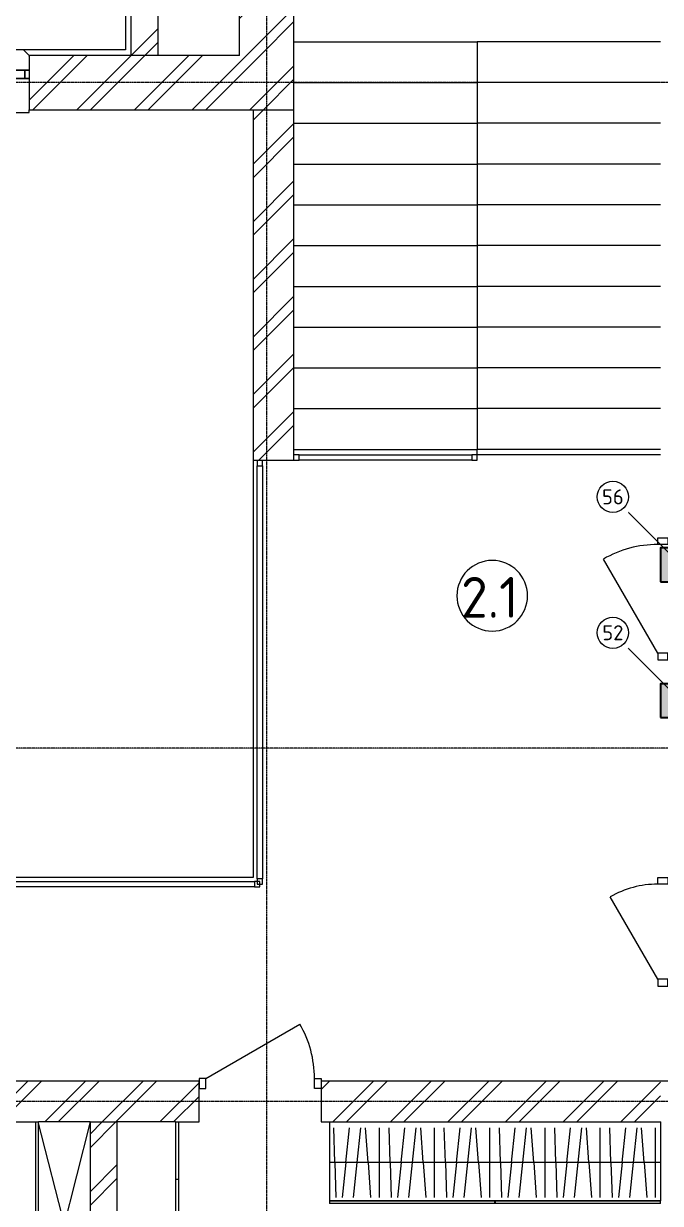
# Model space of a CAD drawing. Header units: millimetres. Extents: x -5016 to 63303, y -6019 to 98943.
# Drawn here: x 47710 to 52400, y 85550 to 94234 of the extents above; entities that cross this region are included whole.
import ezdxf
from ezdxf.enums import TextEntityAlignment as Align

# ---------------------------------------------------------------- set-up
doc = ezdxf.new("R2010")
doc.units = ezdxf.units.MM
doc.linetypes.add('Осевая 12-2-2', pattern=[16, 12, -2, 0, -2])
for name, color, linetype, lineweight in [('A-AREA-IDEN', 8, 'Continuous', 13), ('A-DETL-GENF', 9, 'Continuous', 13), ('A-DOOR', 8, 'Continuous', 13), ('A-FLOR', 9, 'Continuous', 13), ('A-GLAZ', 8, 'Continuous', 13), ('A-GLAZ-CWMG', 8, 'Continuous', 13), ('A-WALL', 8, 'Continuous', 13), ('A-WALL-PATT', 8, 'Continuous', 13), ('I-FURN', 9, 'Continuous', 13), ('S-GRID', 8, 'Continuous', 13), ('S-STRS', 9, 'Continuous', 13), ('АР_подложка', 8, 'Continuous', 13), ('ТЗ_АР', 5, 'Continuous', 35), ('ТЗ_АР_марки', 7, 'Continuous', 18)]:
    doc.layers.add(name, color=color, linetype=linetype, lineweight=lineweight)
doc.styles.add('GOST', font='isocpeur.ttf', dxfattribs={"width": 0.9})
doc.styles.add('GOST Common', font='GOST_Common.ttf', dxfattribs={"height": 300})
pattern_1 = [(45, (0, 0), (-212.132, 212.132), []), (45, (0, 100), (-212.132, 212.132), [])]

# ---------------------------------------------------------------- blocks, each defined once
blk = doc.blocks.new('INT 18 Шкаф - INT 18 Шкаф-1564839-Этаж 2 - Планировка')
at = {"layer": 'A-DETL-GENF'}
for p, q in [((-1179.3, -307), (-1179.3, 207)), ((-1098, -50), (-1116.8, 207)), ((-1016.7, -50), (-989.7, 207)), ((-935.3, -50), (-908.3, 207)), ((-854, -50), (-861.9, 207)), ((-772.7, -307), (-772.7, 207)), ((-691.3, -50), (-710.2, 207)), ((-610, -50), (-583, 207)), ((-528.7, -50), (-501.7, 207)), ((-447.3, -50), (-455.2, 207)), ((-366, -307), (-366, 207)), ((-284.7, -50), (-303.5, 207)), ((-203.3, -50), (-176.3, 207)), ((-122, -50), (-95, 207)), ((-40.7, -50), (-48.5, 207)), ((40.7, -307), (40.7, 207)), ((122, -50), (103.2, 207)), ((203.3, -50), (230.3, 207)), ((284.7, -50), (311.7, 207)), ((366, -50), (358.1, 207)), ((447.3, -307), (447.3, 207)), ((528.7, -50), (509.8, 207)), ((610, -50), (637, 207)), ((691.3, -50), (718.3, 207)), ((772.7, -50), (764.8, 207)), ((854, -307), (854, 207)), ((935.3, -50), (916.5, 207)), ((1016.7, -50), (1043.7, 207)), ((1098, -50), (1125, 207)), ((1179.3, -50), (1171.5, 207)), ((-1220, -50), (-813.3, -50)), ((-1098, -50), (-1079.2, -307)), ((-1043.7, -307), (-1016.7, -50)), ((-935.3, -50), (-962.3, -307)), ((-854, -50), (-846.1, -307)), ((-813.3, -50), (-406.7, -50)), ((-691.3, -50), (-672.5, -307)), ((-637, -307), (-610, -50)), ((-528.7, -50), (-555.7, -307)), ((-447.3, -50), (-439.5, -307)), ((-406.7, -50), (0, -50)), ((-284.7, -50), (-265.8, -307)), ((-230.3, -307), (-203.3, -50)), ((-122, -50), (-149, -307)), ((-40.7, -50), (-32.8, -307)), ((0, -50), (406.7, -50)), ((122, -50), (140.8, -307)), ((176.3, -307), (203.3, -50)), ((284.7, -50), (257.7, -307)), ((366, -50), (373.9, -307)), ((406.7, -50), (813.3, -50)), ((528.7, -50), (547.5, -307)), ((583, -307), (610, -50)), ((691.3, -50), (664.3, -307)), ((772.7, -50), (780.5, -307)), ((813.3, -50), (1220, -50)), ((935.3, -50), (954.2, -307)), ((989.7, -307), (1016.7, -50)), ((1098, -50), (1071, -307)), ((1179.3, -50), (1187.2, -307))]:
    blk.add_line(p, q, dxfattribs=at)
at = {"layer": 'I-FURN'}
for p, q in [((-1220, 230), (-1220, -350)), ((-1220, 230), (1220, 230)), ((-1218.5, 250), (-0.8, 250)), ((-1218.5, 250), (-1218.5, 232)), ((-0.8, 232), (-1218.5, 232)), ((-0.8, 232), (-0.8, 250)), ((0.8, 250), (1218.5, 250)), ((0.8, 250), (0.8, 232)), ((1218.5, 232), (0.8, 232)), ((1218.5, 232), (1218.5, 250)), ((1220, -350), (1220, 230)), ((1220, -350), (-1220, -350))]:
    blk.add_line(p, q, dxfattribs=at)
blk = doc.blocks.new('INT 18 Шкаф - INT 18 Шкаф-1564877-Этаж 2 - Планировка')
at = {"layer": 'I-FURN'}
for p, q in [((-421, 100), (-0.8, 100)), ((-421, 100), (-421, 82)), ((-0.8, 82), (-0.8, 100)), ((0.8, 100), (421, 100)), ((0.8, 100), (0.8, 82)), ((421, 82), (421, 100)), ((-422.5, 80), (-422.5, -350)), ((-422.5, 80), (422.5, 80)), ((-0.8, 82), (-421, 82)), ((421, 82), (0.8, 82)), ((422.5, -350), (422.5, 80)), ((422.5, -350), (-422.5, -350))]:
    blk.add_line(p, q, dxfattribs=at)
blk = doc.blocks.new('Прямоугольный импост - Прямоугольный импост чёрный-1565332-Этаж 2 - Планировка')
at = {"layer": 'A-GLAZ-CWMG'}
for p, q in [((2408.2, 12552.6), (2408.2, 12592.6)), ((2408.2, 12592.6), (11578.2, 12592.6)), ((11578.2, 12592.6), (11578.2, 12552.6)), ((11578.2, 12552.6), (2408.2, 12552.6))]:
    blk.add_line(p, q, dxfattribs=at)
blk = doc.blocks.new('Прямоугольный импост - Прямоугольный импост чёрный-1565335-Этаж 2 - Планировка')
at = {"layer": 'A-GLAZ-CWMG'}
for p, q in [((0, 20), (-40, 20)), ((-40, 20), (-40, -20)), ((0, -20), (0, 20)), ((-40, -20), (0, -20))]:
    blk.add_line(p, q, dxfattribs=at)
blk = doc.blocks.new('Прямоугольный импост - Прямоугольный импост чёрный-1565337-Этаж 2 - Планировка')
at = {"layer": 'A-GLAZ-CWMG'}
for p, q in [((11598.2, 15652.6), (11638.2, 15652.6)), ((11598.2, 12612.6), (11598.2, 15652.6)), ((11638.2, 15652.6), (11638.2, 12612.6)), ((11638.2, 12612.6), (11598.2, 12612.6))]:
    blk.add_line(p, q, dxfattribs=at)
blk = doc.blocks.new('Прямоугольный импост - Прямоугольный импост чёрный-V4-Этаж 2 - Планировка')
at = {"layer": 'A-GLAZ-CWMG'}
for p, q in [((-40, -20), (-40, 20)), ((-40, 20), (0, 20)), ((0, 20), (0, -20)), ((0, -20), (-40, -20))]:
    blk.add_line(p, q, dxfattribs=at)
blk = doc.blocks.new('Прямоугольный импост - Прямоугольный импост чёрный-V5-Этаж 2 - Планировка')
at = {"layer": 'A-GLAZ-CWMG'}
for p, q in [((0, 20), (-40, 20)), ((-40, 20), (-40, -20)), ((-40, -20), (0, -20))]:
    blk.add_line(p, q, dxfattribs=at)
blk = doc.blocks.new('INT 19 Дверь межкомнатная одностворчатая - 900 х 2370 _800_ Глухое П-НАР-1569046-Этаж 2 - Планировка')
at = {"layer": 'A-DOOR', "lineweight": 25}
blk.add_line((-400, 170), (292.8, 570), dxfattribs=at)
at = {"layer": 'A-DOOR'}
for p, q in [((-400, 170), (-450, 170)), ((-450, 170), (-450, 95)), ((-450, 95), (-400, 95)), ((-400, 95), (-400, 170)), ((400, 95), (400, 170)), ((400, 170), (450, 170)), ((450, 95), (400, 95)), ((450, 170), (450, 95))]:
    blk.add_line(p, q, dxfattribs=at)
blk.add_arc((-400, 170), 800, 360, 30, dxfattribs=at)
blk = doc.blocks.new('INT 19 Дверь межкомнатная одностворчатая - 800х 2070 _800_ Глухое П-НАР-1569050-Этаж 2 - Планировка')
at = {"layer": 'A-DOOR', "lineweight": 25}
blk.add_line((-350, 170), (256.2, 520), dxfattribs=at)
at = {"layer": 'A-DOOR'}
for p, q in [((-350, 170), (-400, 170)), ((-400, 170), (-400, 95)), ((-400, 95), (-350, 95)), ((-350, 95), (-350, 170)), ((350, 95), (350, 170)), ((350, 170), (400, 170)), ((400, 95), (350, 95)), ((400, 170), (400, 95))]:
    blk.add_line(p, q, dxfattribs=at)
blk.add_arc((-350, 170), 700, 360, 30, dxfattribs=at)
blk = doc.blocks.new('Прямоугольный импост - Прямоугольный импост чёрный-1565356-Этаж 2 - Планировка')
at = {"layer": 'A-GLAZ-CWMG'}
for p, q in [((11908.2, 15692.6), (11908.2, 15732.6)), ((11908.2, 15732.6), (13178.2, 15732.6)), ((13178.2, 15732.6), (13178.2, 15692.6)), ((13178.2, 15692.6), (11908.2, 15692.6))]:
    blk.add_line(p, q, dxfattribs=at)
blk = doc.blocks.new('Прямоугольный импост - Прямоугольный импост чёрный-1565358-Этаж 2 - Планировка')
at = {"layer": 'A-GLAZ-CWMG'}
for p, q in [((-40, -20), (-40, 20)), ((-40, 20), (0, 20)), ((0, 20), (0, -20)), ((0, -20), (-40, -20))]:
    blk.add_line(p, q, dxfattribs=at)
blk = doc.blocks.new('Прямоугольный импост - Прямоугольный импост чёрный-1565359-Этаж 2 - Планировка')
at = {"layer": 'A-GLAZ-CWMG'}
for p, q in [((0, 20), (-40, 20)), ((-40, 20), (-40, -20)), ((-40, -20), (0, -20))]:
    blk.add_line(p, q, dxfattribs=at)
blk = doc.blocks.new('INT 20 Окно Прямоугольник 3ст - INT 20 Окно Прямоугольник 3ст 6000_3000-1568890-Этаж 2 - Планировка')
at = {"layer": 'A-GLAZ'}
for p, q in [((2960, 240), (-2960, 240)), ((-3000, 90), (-2900, 90)), ((-2970, 90), (-3000, 90)), ((-2970, 30), (-2970, 90)), ((-2900, 90), (-2970, 90)), ((-2970, 90), (-2970, 30)), ((-1025, 90), (-955, 90)), ((-955, 90), (-1025, 90)), ((955, 90), (1025, 90)), ((1025, 90), (955, 90)), ((2900, 90), (3000, 90)), ((2970, 90), (2900, 90)), ((3000, 90), (2970, 90)), ((2970, 90), (2970, 30)), ((2970, 30), (2970, 90)), ((-3000, 30), (-2970, 30)), ((-2900, 30), (-3000, 30)), ((-2970, 30), (-2900, 30)), ((-955, 30), (-1025, 30)), ((-1025, 30), (-955, 30)), ((1025, 30), (955, 30)), ((955, 30), (1025, 30)), ((3000, 30), (2900, 30)), ((2900, 30), (2970, 30)), ((2970, 30), (3000, 30)), ((-3000, -200), (-3000, -220)), ((-3000, -220), (3000, -220)), ((3000, -220), (3000, -200))]:
    blk.add_line(p, q, dxfattribs=at)
blk = doc.blocks.new('INT 18 Шкаф - INT 18 Шкаф-1565985-Этаж 2 - Планировка')
at = {"layer": 'A-DETL-GENF'}
for p, q in [((750, -350), (-750, 32)), ((-750, -350), (750, 32))]:
    blk.add_line(p, q, dxfattribs=at)
at = {"layer": 'I-FURN'}
for p, q in [((-750, 30), (-750, -350)), ((-750, 30), (750, 30)), ((-748.5, 50), (-0.8, 50)), ((-748.5, 50), (-748.5, 32)), ((-0.8, 32), (-748.5, 32)), ((-0.8, 32), (-0.8, 50)), ((0.8, 50), (748.5, 50)), ((0.8, 50), (0.8, 32)), ((748.5, 32), (0.8, 32)), ((748.5, 32), (748.5, 50)), ((750, -350), (750, 30)), ((750, -350), (-750, -350))]:
    blk.add_line(p, q, dxfattribs=at)
blk = doc.blocks.new('INT Марка помещения - Номер помещения _ Площадь _ Имя-1615504-Этаж 2 - Планировка')
at = {"layer": 'A-AREA-IDEN'}
for start, end in [(360, 180), (180, 360)]:
    blk.add_arc((0, 0), 2.6, start, end, dxfattribs=at)
blk = doc.blocks.new('АР_plan2')
at = {"layer": 'A-WALL-PATT', "lineweight": 9}
h = blk.add_hatch(dxfattribs=at)
h.set_pattern_fill('FP_1', color=256, style=0, pattern_type=2)
h.set_pattern_definition(pattern_1)
h.paths.add_polyline_path([(11868.2, 18672.6), (11868.2, 20372.6), (11468.2, 20372.6), (11468.2, 18672.6)])
h = blk.add_hatch(dxfattribs=at)
h.set_pattern_fill('FP_1', color=256, style=0, pattern_type=2)
h.set_pattern_definition(pattern_1)
h.paths.add_polyline_path([(10668.2, 18672.6), (10868.2, 18672.6), (10868.2, 20172.6), (10668.2, 20172.6)])
h = blk.add_hatch(dxfattribs=at)
h.set_pattern_fill('FP_1', color=256, style=0, pattern_type=2)
h.set_pattern_definition(pattern_1)
h.paths.add_polyline_path([(11568.2, 18272.6), (11868.2, 18272.6), (11868.2, 18672.6), (9918.2, 18672.6), (9918.2, 18272.6), (10875.4, 18272.6)])
h.paths.add_polyline_path([(3654.8, 18272.6), (3918.2, 18272.6), (3918.2, 18672.6), (1968.2, 18672.6), (1968.2, 18272.6), (2368.2, 18272.6)])
h = blk.add_hatch(dxfattribs=at)
h.set_pattern_fill('FP_1', color=256, style=0, pattern_type=2)
h.set_pattern_definition(pattern_1)
h.paths.add_polyline_path([(11868.2, 15692.6), (11868.2, 18272.6), (11568.2, 18272.6), (11568.2, 15692.6)])
h = blk.add_hatch(dxfattribs=at)
h.set_pattern_fill('FP_1', color=256, style=0, pattern_type=2)
h.set_pattern_definition(pattern_1)
h.paths.add_polyline_path([(14568.2, 10822.6), (14568.2, 11122.6), (12070.2, 11122.6), (12070.2, 10822.6), (14485.7, 10822.6)])
h.paths.add_polyline_path([(10875.4, 10822.6), (11170.2, 10822.6), (11170.2, 11122.6), (8918.2, 11122.6), (8918.2, 10822.6), (10568.2, 10822.6)])
h.paths.add_polyline_path([(8018.2, 10822.6), (8018.2, 11122.6), (5768.2, 11122.6), (5768.2, 10822.6), (7987.2, 10822.6)])
h.paths.add_polyline_path([(4808.2, 10822.6), (4868.2, 10822.6), (4868.2, 11122.6), (2368.2, 11122.6), (2368.2, 10822.6), (3654.8, 10822.6)])
h = blk.add_hatch(dxfattribs=at)
h.set_pattern_fill('FP_1', color=256, style=0, pattern_type=2)
h.set_pattern_definition(pattern_1)
h.paths.add_polyline_path([(10568.2, 5972.6), (10568.2, 10822.6), (10368.2, 10822.6), (10368.2, 5972.6)])
at = {"layer": 'A-FLOR'}
for p, q in [((14568.2, 15732.6), (13218.2, 15732.6)), ((11568.2, 15692.6), (11568.2, 12622.6)), ((11568.2, 12622.6), (2368.2, 12622.6))]:
    blk.add_line(p, q, dxfattribs=at)
at = {"layer": 'A-WALL', "lineweight": 25}
for p, q in [((10628.2, 20412.6), (10628.2, 18712.6)), ((10668.2, 20372.6), (10668.2, 18672.6)), ((11468.2, 18672.6), (11468.2, 20372.6)), ((10868.2, 18672.6), (10868.2, 20172.6)), ((11868.2, 15692.6), (11868.2, 19972.6)), ((10628.2, 18712.6), (9878.2, 18712.6)), ((9878.2, 18712.6), (9918.2, 18672.6)), ((9918.2, 18672.6), (9918.2, 18272.6)), ((11468.2, 18672.6), (9918.2, 18672.6)), ((9918.2, 18272.6), (11868.2, 18272.6)), ((11568.2, 18272.6), (11568.2, 15692.6)), ((11568.2, 15692.6), (11868.2, 15692.6)), ((11170.2, 11122.6), (8918.2, 11122.6)), ((11170.2, 10822.6), (11170.2, 11122.6)), ((15418.2, 11122.6), (12070.2, 11122.6)), ((12070.2, 11122.6), (12070.2, 10822.6)), ((8918.2, 10822.6), (9988.2, 10822.6)), ((10368.2, 10822.6), (10568.2, 10822.6)), ((10998.2, 10822.6), (11170.2, 10822.6)), ((12070.2, 10822.6), (12130.2, 10822.6))]:
    blk.add_line(p, q, dxfattribs=at)
at = {"layer": 'S-GRID', "color": 251, "linetype": 'Осевая 12-2-2', "true_color": 0x646464}
for p, q in [((11668.2, 22574.8), (11668.2, -1346.2)), ((23375.6, 18472.6), (-1176.1, 18472.6)), ((23375.6, 13572.6), (-1176.1, 13572.6)), ((23375.6, 10972.6), (-1176.1, 10972.6))]:
    blk.add_line(p, q, dxfattribs=at)
at = {"layer": 'S-STRS'}
for p, q in [((11868.2, 18772.6), (13218.2, 18772.6)), ((14568.2, 18772.6), (13218.2, 18772.6)), ((13218.2, 18772.6), (13218.2, 18472.6)), ((11868.2, 18472.6), (13218.2, 18472.6)), ((13218.2, 18472.6), (13218.2, 18172.6)), ((14568.2, 18472.6), (13218.2, 18472.6)), ((11868.2, 18172.6), (13218.2, 18172.6)), ((13218.2, 18172.6), (13218.2, 17872.6)), ((14568.2, 18172.6), (13218.2, 18172.6)), ((11868.2, 17872.6), (13218.2, 17872.6)), ((13218.2, 17872.6), (13218.2, 17572.6)), ((14568.2, 17872.6), (13218.2, 17872.6)), ((11868.2, 17572.6), (13218.2, 17572.6)), ((13218.2, 17572.6), (13218.2, 17272.6)), ((14568.2, 17572.6), (13218.2, 17572.6)), ((11868.2, 17272.6), (13218.2, 17272.6)), ((13218.2, 17272.6), (13218.2, 16972.6)), ((14568.2, 17272.6), (13218.2, 17272.6)), ((11868.2, 16972.6), (13218.2, 16972.6)), ((13218.2, 16972.6), (13218.2, 16672.6)), ((14568.2, 16972.6), (13218.2, 16972.6)), ((11868.2, 16672.6), (13218.2, 16672.6)), ((13218.2, 16672.6), (13218.2, 16372.6)), ((14568.2, 16672.6), (13218.2, 16672.6)), ((11868.2, 16372.6), (13218.2, 16372.6)), ((13218.2, 16372.6), (13218.2, 16072.6)), ((14568.2, 16372.6), (13218.2, 16372.6)), ((11868.2, 16072.6), (13218.2, 16072.6)), ((13218.2, 16072.6), (13218.2, 15772.6)), ((14568.2, 16072.6), (13218.2, 16072.6)), ((11868.2, 15772.6), (13218.2, 15772.6)), ((14568.2, 15772.6), (13218.2, 15772.6)), ((13218.2, 15732.6), (13218.2, 15772.6))]:
    blk.add_line(p, q, dxfattribs=at)
at = {"layer": 'A-AREA-IDEN', "xscale": 99.99999999999993, "yscale": 99.99999999999993, "zscale": 99.99999999999993}
blk.add_blockref('INT Марка помещения - Номер помещения _ Площадь _ Имя-1615504-Этаж 2 - Планировка', (13329.5, 14695), dxfattribs=at)
at = {"layer": 'A-DOOR', "lineweight": 25, "rotation": 89.99999999999993}
for name, p in [('INT 19 Дверь межкомнатная одностворчатая - 900 х 2370 _800_ Глухое П-НАР-1569046-Этаж 2 - Планировка', (14718.2, 14672.6)), ('INT 19 Дверь межкомнатная одностворчатая - 800х 2070 _800_ Глухое П-НАР-1569050-Этаж 2 - Планировка', (14718.2, 12222.6))]:
    blk.add_blockref(name, p, dxfattribs=at)
at = {"layer": 'A-DOOR', "lineweight": 25}
blk.add_blockref('INT 19 Дверь межкомнатная одностворчатая - 900 х 2370 _800_ Глухое П-НАР-1569046-Этаж 2 - Планировка', (11620.2, 10972.6), dxfattribs=at)
at = {"layer": 'A-GLAZ'}
blk.add_blockref('INT 20 Окно Прямоугольник 3ст - INT 20 Окно Прямоугольник 3ст 6000_3000-1568890-Этаж 2 - Планировка', (6918.2, 18472.6), dxfattribs=at)
at = {"layer": 'A-GLAZ-CWMG'}
for name, p, rotation in [('Прямоугольный импост - Прямоугольный импост чёрный-1565359-Этаж 2 - Планировка', (11868.2, 15712.6), 180), ('Прямоугольный импост - Прямоугольный импост чёрный-V5-Этаж 2 - Планировка', (11618.2, 15692.6), 90)]:
    blk.add_blockref(name, p, dxfattribs=dict(at, rotation=rotation))
for name, p in [('Прямоугольный импост - Прямоугольный импост чёрный-1565356-Этаж 2 - Планировка', (0, 0)), ('Прямоугольный импост - Прямоугольный импост чёрный-1565337-Этаж 2 - Планировка', (0, 0)), ('Прямоугольный импост - Прямоугольный импост чёрный-1565332-Этаж 2 - Планировка', (0, 0)), ('Прямоугольный импост - Прямоугольный импост чёрный-1565335-Этаж 2 - Планировка', (11618.2, 12572.6))]:
    blk.add_blockref(name, p, dxfattribs=at)
at = {"layer": 'A-GLAZ-CWMG', "extrusion": (0, 0, -1)}
for name, p, rotation in [('Прямоугольный импост - Прямоугольный импост чёрный-1565358-Этаж 2 - Планировка', (-13218.2, 15712.6), 180), ('Прямоугольный импост - Прямоугольный импост чёрный-V4-Этаж 2 - Планировка', (-11618.2, 12572.6), 270)]:
    blk.add_blockref(name, p, dxfattribs=dict(at, rotation=rotation))
at = {"layer": 'I-FURN'}
for name, p, rotation in [('INT 18 Шкаф - INT 18 Шкаф-1565985-Этаж 2 - Планировка', (10018.2, 10072.6), 89.99999999999852), ('INT 18 Шкаф - INT 18 Шкаф-1564877-Этаж 2 - Планировка', (10918.2, 10400.1), 269.9999999999991), ('INT 18 Шкаф - INT 18 Шкаф-1564839-Этаж 2 - Планировка', (13350.2, 10472.6), 180)]:
    blk.add_blockref(name, p, dxfattribs=dict(at, rotation=rotation))
at = {"layer": 'A-AREA-IDEN', "insert": (13100.5, 14833.7), "char_height": 300, "width": 561.181, "attachment_point": 1, "style": 'GOST Common'}
blk.add_mtext('2.1', dxfattribs=at)

msp = doc.modelspace()

# ---------------------------------------------------------------- block references
at = {"layer": 'АР_подложка'}
msp.add_blockref('АР_plan2', (37832, 75327), dxfattribs=at)

# ---------------------------------------------------------------- next in the draw order: hatches: boundary and pattern name
at = {"layer": 'ТЗ_АР'}
for points in [[(52400, 90125), (52700, 90125), (52700, 90375), (52400, 90375)], [(52400, 89125), (52700, 89125), (52700, 89375), (52400, 89375)]]:
    msp.add_hatch(color=5, dxfattribs=at).paths.add_polyline_path(points)

# ---------------------------------------------------------------- next in the draw order: linework, layer by layer
for points in [[(52400, 90125), (52700, 90125), (52700, 90375), (52400, 90375)], [(52400, 89125), (52700, 89125), (52700, 89375), (52400, 89375)]]:
    msp.add_lwpolyline(points, close=True, dxfattribs=at)
at = {"layer": 'ТЗ_АР_марки', "lineweight": 13}
for points in [[(52550, 90250), (52131.3, 90668.7)], [(52550, 89250), (52131.3, 89668.7)]]:
    msp.add_lwpolyline(points, dxfattribs=at)

# ---------------------------------------------------------------- next in the draw order: wipeouts: each hides what was drawn before it
for points in [[(51935, 90635), (52165, 90635), (52165, 90865), (51935, 90865)], [(51935, 89635), (52165, 89635), (52165, 89865), (51935, 89865)]]:
    msp.add_wipeout(points)

# ---------------------------------------------------------------- next in the draw order: linework, layer by layer
at = {"layer": 'ТЗ_АР_марки', "lineweight": 18}
for centre in [(52050, 90750), (52050, 89750)]:
    msp.add_circle(centre, 115, dxfattribs=at)

# ---------------------------------------------------------------- next in the draw order: texts
at = {"layer": 'ТЗ_АР_марки', "style": 'GOST'}
for s, p in [('56', (52050, 90750)), ('52', (52050, 89750))]:
    msp.add_text(s, height=110, dxfattribs=at).set_placement(p, align=Align.MIDDLE_CENTER)

doc.saveas('drawing.dxf')
